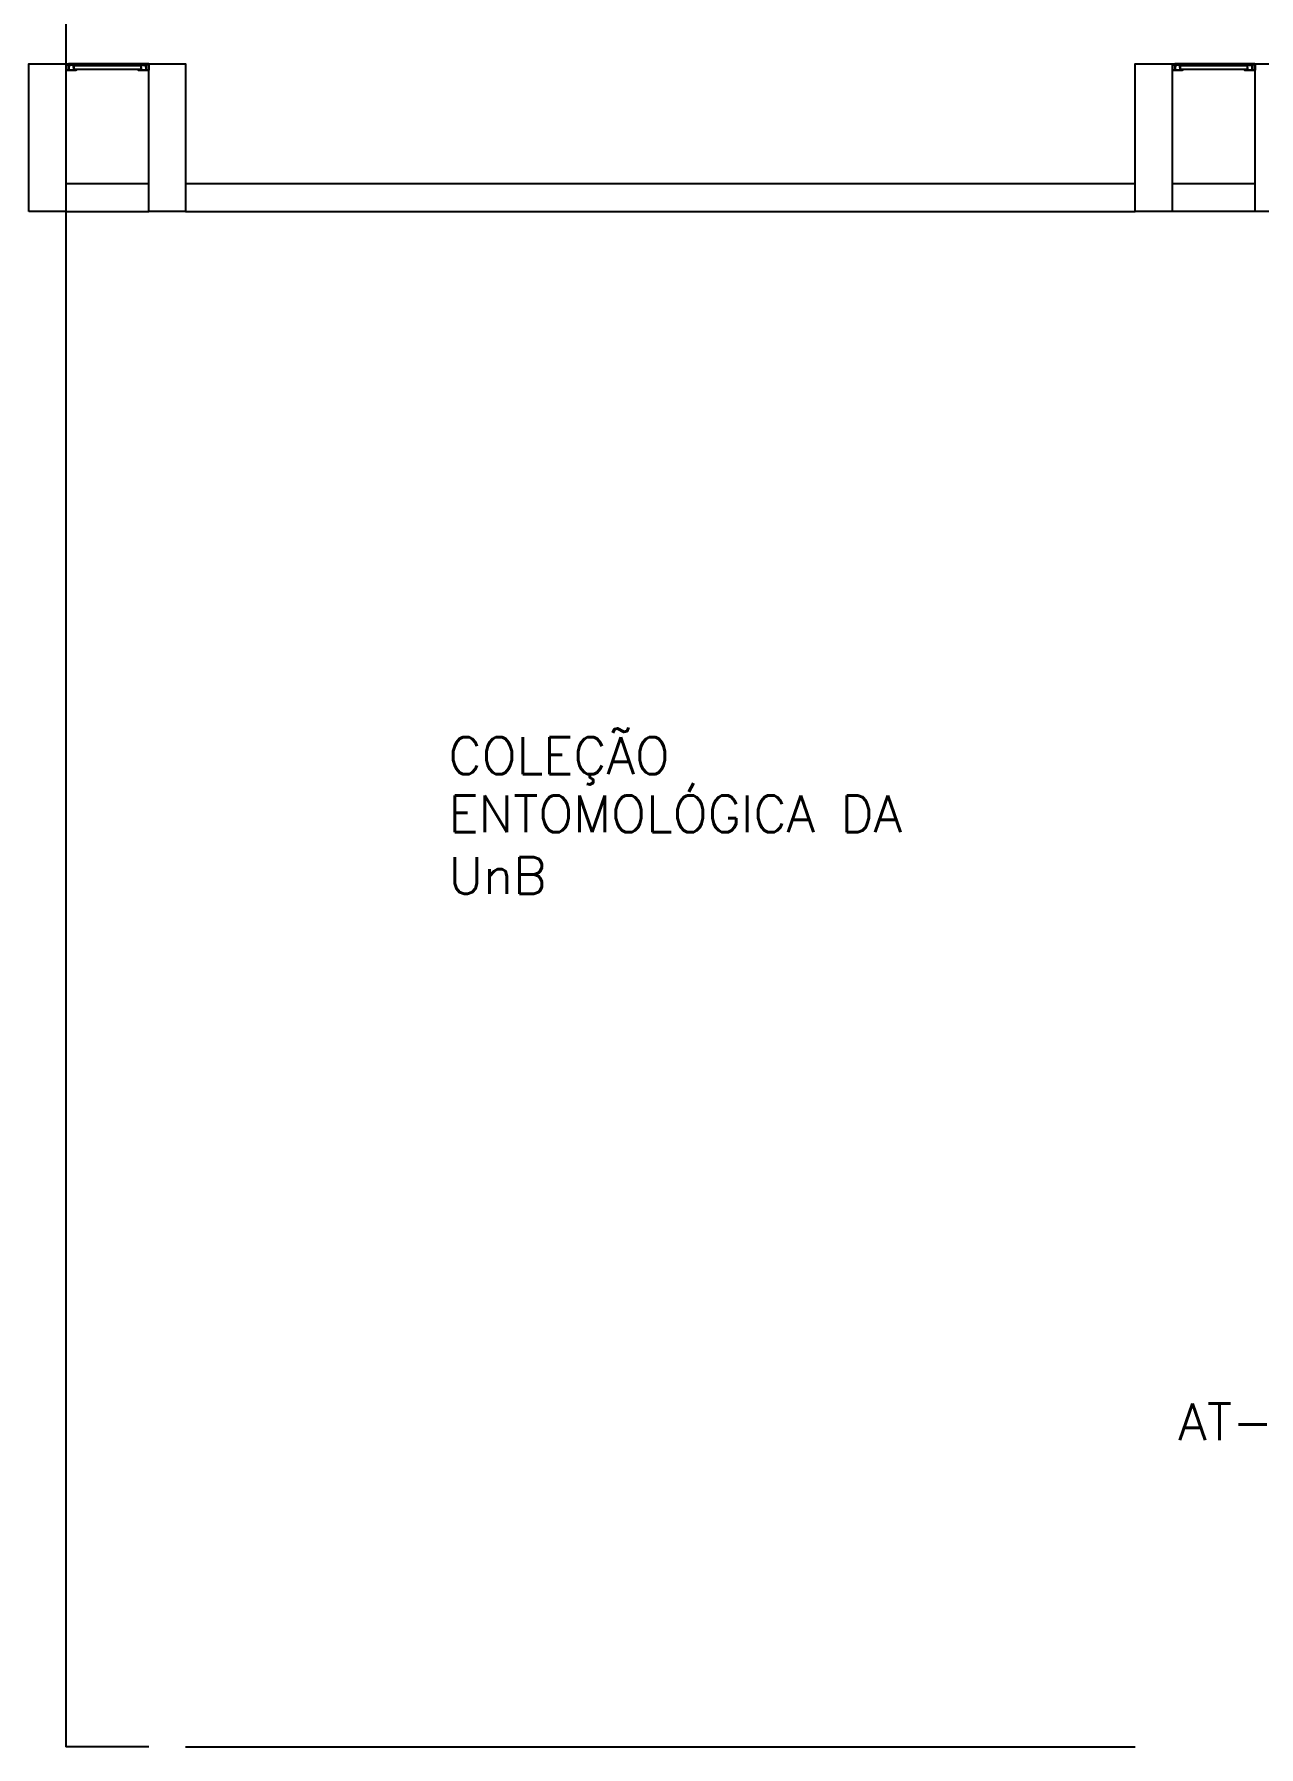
# Model space of a CAD drawing. Header units: millimetres. Extents: x 2686 to 2939, y 1294 to 1441.
# Drawn here: x 2742.3 to 2748.94, y 1304.92 to 1314.21 of the extents above; entities that cross this region are included whole.
import ezdxf

# ---------------------------------------------------------------- set-up
doc = ezdxf.new("R2010")
doc.units = ezdxf.units.MM
for name, color, linetype in [('AR-ALV', 2, 'Continuous'), ('AR-ESQ', 1, 'Continuous'), ('AR-ESTC', 3, 'Continuous'), ('DT-ESQ-BAGUETE-C', 1, 'Continuous'), ('DT-ESQ-PERFIL CADEIRA-C', 2, 'Continuous'), ('DT-ESQ-PERFIL CADEIRA-V', 2, 'Continuous'), ('DT-ESQ-VENEZIANA-C', 1, 'Continuous'), ('DT-ESQ-VENEZIANA-V', 1, 'Continuous'), ('ENDEREÇO', 2, 'Continuous'), ('TEXTO', 2, 'Continuous')]:
    doc.layers.add(name, color=color, linetype=linetype)
doc.styles.add('UNB-100', font='simplex.shx', dxfattribs={"height": 0.2})
doc.styles.add('UNB1-100', font='simplex.shx', dxfattribs={"height": 0.2})

# ---------------------------------------------------------------- blocks, each defined once
blk = doc.blocks.new('EF01-P')
at = {"layer": 'DT-ESQ-BAGUETE-C', "ltscale": 0.1}
for points in [[(0.0015, 0.035), (0.015, 0.035), (0.015, 0.0335), (0.0015, 0.0335), (0.0015, 0.005), (0.015, 0.005), (0.015, 0.0035), (0.0015, 0.0035, -0.414214), (0, 0.005), (0, 0.0335, -0.414214)], [(0.4485, 0.035), (0.435, 0.035), (0.435, 0.0335), (0.4485, 0.0335), (0.4485, 0.005), (0.435, 0.005), (0.435, 0.0035), (0.4485, 0.0035, 0.414214), (0.45, 0.005), (0.45, 0.0335, 0.414214)]]:
    blk.add_lwpolyline(points, format="xyb", close=True, dxfattribs=at)
at = {"layer": 'DT-ESQ-PERFIL CADEIRA-C', "ltscale": 0.1}
for points in [[(0.01, 0.0015), (0.01, 0.003), (0.0015, 0.003, 1), (0.0015, 0), (0.015, 0, 0.414214), (0.0165, 0.0015), (0.0165, 0.0335), (0.043, 0.0335)], [(0.043, 0.0065), (0.018, 0.0065), (0.018, 0.0165), (0.0165, 0.0165), (0.0165, 0.0065, 0.414214), (0.018, 0.005), (0.043, 0.005), (0.0565, 0.005, 1), (0.0565, 0.008), (0.043, 0.008), (0.043, 0.02), (0.043, 0.032), (0.0565, 0.032, 1), (0.0565, 0.035), (0.043, 0.035), (0.0165, 0.035, 0.414214), (0.015, 0.0335), (0.015, 0.0015), (0.0015, 0.0015)], [(0.0415, 0.02), (0.0415, 0.032, -0.414214), (0.043, 0.0335), (0.0565, 0.0335)], [(0.0415, 0.02), (0.0415, 0.008, 0.414214), (0.043, 0.0065), (0.0565, 0.0065)], [(0.407, 0.0065), (0.432, 0.0065), (0.432, 0.0165), (0.4335, 0.0165), (0.4335, 0.0065, -0.414214), (0.432, 0.005), (0.407, 0.005), (0.3935, 0.005, -1), (0.3935, 0.008), (0.407, 0.008), (0.407, 0.02), (0.407, 0.032), (0.3935, 0.032, -1), (0.3935, 0.035), (0.407, 0.035), (0.4335, 0.035, -0.414214), (0.435, 0.0335), (0.435, 0.0015), (0.4485, 0.0015)], [(0.4085, 0.02), (0.4085, 0.032, 0.414214), (0.407, 0.0335), (0.3935, 0.0335)], [(0.4085, 0.02), (0.4085, 0.008, -0.414214), (0.407, 0.0065), (0.3935, 0.0065)], [(0.44, 0.0015), (0.44, 0.003), (0.4485, 0.003, -1), (0.4485, 0), (0.435, 0, -0.414214), (0.4335, 0.0015), (0.4335, 0.0335), (0.407, 0.0335)]]:
    blk.add_lwpolyline(points, format="xyb", dxfattribs=at)
at = {"layer": 'DT-ESQ-PERFIL CADEIRA-V', "ltscale": 0.1}
blk.add_line((0.015, 0), (0.435, 0), dxfattribs=at)
at = {"layer": 'DT-ESQ-VENEZIANA-C', "ltscale": 0.1}
for p, q in [((0.043, 0.0105), (0.407, 0.0105)), ((0.043, 0.009), (0.407, 0.009))]:
    blk.add_line(p, q, dxfattribs=at)
at = {"layer": 'DT-ESQ-VENEZIANA-V', "ltscale": 0.1}
blk.add_line((0.043, 0.031), (0.407, 0.031), dxfattribs=at)

msp = doc.modelspace()

# ---------------------------------------------------------------- linework, layer by layer
at = {"layer": 'AR-ALV'}
for p, q in [((2742.4707, 1314.9324), (2742.4707, 1314.0499)), ((2742.9207, 1313.3999), (2742.4707, 1313.3999)), ((2748.2707, 1313.3999), (2743.1207, 1313.3999)), ((2748.9207, 1313.3999), (2748.4707, 1313.3999)), ((2742.4707, 1313.2499), (2742.9207, 1313.2499)), ((2742.4707, 1313.2499), (2742.4707, 1305.0749)), ((2742.4707, 1313.2499), (2742.4707, 1304.9249)), ((2743.1207, 1313.2499), (2748.2707, 1313.2499)), ((2748.9207, 1313.2499), (2748.4707, 1313.2499)), ((2742.9207, 1304.9249), (2742.4707, 1304.9249))]:
    msp.add_line(p, q, dxfattribs=at)
at = {"layer": 'AR-ESQ'}
msp.add_line((2743.1207, 1304.9249), (2748.2707, 1304.9249), dxfattribs=at)
at = {"layer": 'AR-ESTC'}
for points in [[(2742.2707, 1313.2499), (2742.2707, 1314.0499), (2742.4707, 1314.0499), (2742.4707, 1313.2499)], [(2742.9207, 1313.2499), (2742.9207, 1314.0499), (2743.1207, 1314.0499), (2743.1207, 1313.2499)], [(2748.2707, 1313.2499), (2748.2707, 1314.0499), (2748.4707, 1314.0499), (2748.4707, 1313.2499)], [(2748.9207, 1313.2499), (2748.9207, 1314.0499), (2749.1207, 1314.0499), (2749.1207, 1313.2499)]]:
    msp.add_lwpolyline(points, close=True, dxfattribs=at)

# ---------------------------------------------------------------- block references
at = {"layer": 'AR-ESQ', "rotation": 180}
for p in [(2742.9207, 1314.0499), (2748.9207, 1314.0499)]:
    msp.add_blockref('EF01-P', p, dxfattribs=at)

# ---------------------------------------------------------------- texts
at = {"layer": 'ENDEREÇO', "style": 'UNB1-100'}
msp.add_text('AT-12/2', height=0.2, dxfattribs=at).set_placement((2748.5045, 1306.5869))
at = {"layer": 'TEXTO', "style": 'UNB-100'}
for s, p in [('COLEÇÃO', (2744.5461, 1310.1987)), ('ENTOMOLÓGICA DA', (2744.5461, 1309.8833)), ('UnB', (2744.5461, 1309.5493))]:
    msp.add_text(s, height=0.2, dxfattribs=at).set_placement(p)

doc.saveas('drawing.dxf')
